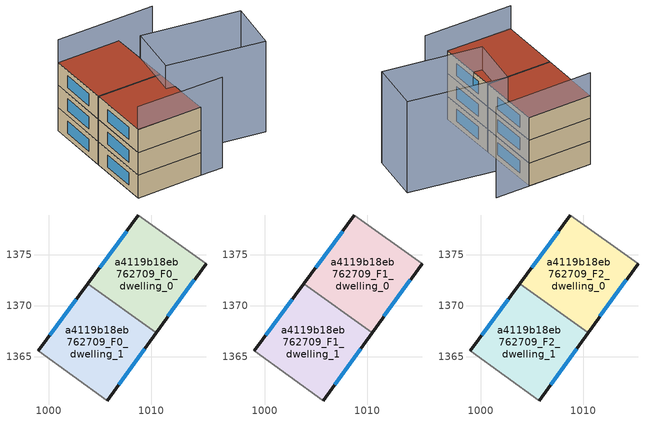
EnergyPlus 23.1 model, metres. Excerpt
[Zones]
a4119b18eb762709_F0_dwelling_0
 floor ground (EU_floor_Construction): 1015.38,1374.11 1010.51,1367.35 1003.83,1372.16 1008.77,1378.83 z0
 wall outside (EU_wall_Construction): 1008.77,1378.83 1003.83,1372.16 / 1010.51,1367.35 1015.38,1374.11 z0:3
 wall adiabatic (EU_wall_Construction): 1015.38,1374.11 1008.77,1378.83 z0:3
 wall to a4119b18eb762709_F0_dwelling_1 (EU_wall_Construction): 1003.83,1372.16 1010.51,1367.35 z0:3
 window (EU_Window_Construction): 1007.61,1377.26 1004.99,1373.73 / 1011.66,1368.94 1014.23,1372.52 z0.7:2.3
a4119b18eb762709_F0_dwelling_1
 floor ground (EU_floor_Construction): 1010.51,1367.35 1005.73,1360.71 998.94,1365.57 1003.83,1372.16 z0
 wall outside (EU_wall_Construction): 1005.73,1360.71 1010.51,1367.35 / 1003.83,1372.16 998.94,1365.57 z0:3
 wall adiabatic (EU_wall_Construction): 998.94,1365.57 1005.73,1360.71 z0:3
 window (EU_Window_Construction): 1006.86,1362.27 1009.39,1365.79 / 1002.68,1370.61 1000.09,1367.12 z0.7:2.3
a4119b18eb762709_F1_dwelling_0
 floor to a4119b18eb762709_F0_dwelling_0 (EU_floor_Construction): 1015.38,1374.11 1010.51,1367.35 1003.83,1372.16 1008.77,1378.83 z3
 wall outside (EU_wall_Construction): 1008.77,1378.83 1003.83,1372.16 / 1010.51,1367.35 1015.38,1374.11 z3:6
 wall adiabatic (EU_wall_Construction): 1015.38,1374.11 1008.77,1378.83 z3:6
 wall to a4119b18eb762709_F1_dwelling_1 (EU_wall_Construction): 1003.83,1372.16 1010.51,1367.35 z3:6
 window (EU_Window_Construction): 1007.61,1377.26 1004.99,1373.73 / 1011.66,1368.94 1014.23,1372.52 z3.7:5.3
a4119b18eb762709_F1_dwelling_1
 floor to a4119b18eb762709_F0_dwelling_1 (EU_floor_Construction): 1010.51,1367.35 1005.73,1360.71 998.94,1365.57 1003.83,1372.16 z3
 wall outside (EU_wall_Construction): 1005.73,1360.71 1010.51,1367.35 / 1003.83,1372.16 998.94,1365.57 z3:6
 wall adiabatic (EU_wall_Construction): 998.94,1365.57 1005.73,1360.71 z3:6
 window (EU_Window_Construction): 1006.86,1362.27 1009.39,1365.79 / 1002.68,1370.61 1000.09,1367.12 z3.7:5.3
a4119b18eb762709_F2_dwelling_0
 floor to a4119b18eb762709_F1_dwelling_0 (EU_floor_Construction): 1015.38,1374.11 1010.51,1367.35 1003.83,1372.16 1008.77,1378.83 z6
 wall outside (EU_wall_Construction): 1008.77,1378.83 1003.83,1372.16 / 1010.51,1367.35 1015.38,1374.11 z6:9
 wall adiabatic (EU_wall_Construction): 1015.38,1374.11 1008.77,1378.83 z6:9
 wall to a4119b18eb762709_F2_dwelling_1 (EU_wall_Construction): 1003.83,1372.16 1010.51,1367.35 z6:9
 window (EU_Window_Construction): 1007.61,1377.26 1004.99,1373.73 / 1011.66,1368.94 1014.23,1372.52 z6.7:8.3
 roof outside (EU_roof_Construction): 1010.51,1367.35 1015.38,1374.11 1008.77,1378.83 1003.83,1372.16 z9
a4119b18eb762709_F2_dwelling_1
 floor to a4119b18eb762709_F1_dwelling_1 (EU_floor_Construction): 1010.51,1367.35 1005.73,1360.71 998.94,1365.57 1003.83,1372.16 z6
 wall outside (EU_wall_Construction): 1005.73,1360.71 1010.51,1367.35 / 1003.83,1372.16 998.94,1365.57 z6:9
 wall adiabatic (EU_wall_Construction): 998.94,1365.57 1005.73,1360.71 z6:9
 window (EU_Window_Construction): 1006.86,1362.27 1009.39,1365.79 / 1002.68,1370.61 1000.09,1367.12 z6.7:8.3
 roof outside (EU_roof_Construction): 1005.73,1360.71 1010.51,1367.35 1003.83,1372.16 998.94,1365.57 z9
shading: 999.03,1365.69 1008.05,1358.99 / 1019,1371.51 1008.77,1378.83 / 1016.71,1357.09 1008.01,1365.71 / 1008.01,1365.71 1012.82,1370.56 / 1012.82,1370.56 1021.52,1361.93 / 1021.52,1361.93 1016.71,1357.09 z0:12
[Building]
EU S2 Campaign: North Axis=0; Terrain=City; Solar Distribution=FullExterior
[Site:Location]
Budapest.Ferenc.Liszt.Intl.AP: Latitude=47.437; Longitude=19.256; Time Zone=1; Elevation=185
[SizingPeriod:WeatherFileDays]
AnnualSizingPeriod: Begin Month=1; Begin Day of Month=1; End Month=12; End Day of Month=31; Day of Week for Start Day=Monday; Use Weather File Daylight Saving Period=No; Use Weather File Rain and Snow Indicators=No
[MATERIAL]
EU_InternalMass_Material: Roughness=MediumRough; Thickness=0.1; Conductivity=1; Density=1800; Specific Heat=900; Thermal Absorptance=0.9; Solar Absorptance=0.7; Visible Absorptance=0.7
[MATERIAL:NOMASS] Roughness=MediumRough; Thermal Absorptance=0.9; Solar Absorptance=0.7; Visible Absorptance=0.7
Name | Thermal Resistance
EU_wall_NoMass | 0.832559
EU_roof_NoMass | 1.39638
EU_floor_NoMass | 0.872794
[WINDOWMATERIAL:SIMPLEGLAZINGSYSTEM]
EU_Window_SimpleGlazing: UFactor=2.79869; Solar Heat Gain Coefficient=0.75; Visible Transmittance=0.75
[CONSTRUCTION]
EU_wall_Construction: EU_wall_NoMass
EU_roof_Construction: EU_roof_NoMass
EU_floor_Construction: EU_floor_NoMass
EU_Window_Construction: EU_Window_SimpleGlazing
EU_InternalMass_Construction: EU_InternalMass_Material
[ZONE] Type=1; Multiplier=1; Ceiling Height=autocalculate; Floor Area=autocalculate; Part of Total Floor Area=Yes
Name | Volume
a4119b18eb762709_F0_dwelling_0; a4119b18eb762709_F1_dwelling_0; a4119b18eb762709_F2_dwelling_0 | 203.902
a4119b18eb762709_F0_dwelling_1 | 203.909
a4119b18eb762709_F1_dwelling_1; a4119b18eb762709_F2_dwelling_1 | 203.91
[INTERNALMASS] Construction=EU_InternalMass_Construction
Name | Zone or ZoneList | Surface Area
a4119b18eb762709_F0_dwelling_0_EU_InternalMass | a4119b18eb762709_F0_dwelling_0 | 67.9673
a4119b18eb762709_F0_dwelling_1_EU_InternalMass | a4119b18eb762709_F0_dwelling_1 | 67.9699
a4119b18eb762709_F1_dwelling_0_EU_InternalMass | a4119b18eb762709_F1_dwelling_0 | 67.9673
a4119b18eb762709_F1_dwelling_1_EU_InternalMass | a4119b18eb762709_F1_dwelling_1 | 67.9699
a4119b18eb762709_F2_dwelling_0_EU_InternalMass | a4119b18eb762709_F2_dwelling_0 | 67.9673
a4119b18eb762709_F2_dwelling_1_EU_InternalMass | a4119b18eb762709_F2_dwelling_1 | 67.9699
[OTHEREQUIPMENT] Fuel Type=Electricity; Design Level Calculation Method=Watts/Area; Power per Zone Floor Area=1; Fraction Latent=0; Fraction Radiant=0; Fraction Lost=0; Carbon Dioxide Generation Rate=0; EndUse Subcategory=EU_Step8_InternalGains
Name | Zone or ZoneList or Space or SpaceList | Schedule
EU_Step8_InternalGain_a4119b18eb762709_F0_dwelling_0_f000 | a4119b18eb762709_F0_dwelling_0 | EU_Step8_GainSchedule_a4119b18eb762709_F0_dwelling_0_f000
EU_Step8_InternalGain_a4119b18eb762709_F0_dwelling_1_f000 | a4119b18eb762709_F0_dwelling_1 | EU_Step8_GainSchedule_a4119b18eb762709_F0_dwelling_1_f000
EU_Step8_InternalGain_a4119b18eb762709_F1_dwelling_0_f000 | a4119b18eb762709_F1_dwelling_0 | EU_Step8_GainSchedule_a4119b18eb762709_F1_dwelling_0_f000
EU_Step8_InternalGain_a4119b18eb762709_F1_dwelling_1_f000 | a4119b18eb762709_F1_dwelling_1 | EU_Step8_GainSchedule_a4119b18eb762709_F1_dwelling_1_f000
EU_Step8_InternalGain_a4119b18eb762709_F2_dwelling_0_f000 | a4119b18eb762709_F2_dwelling_0 | EU_Step8_GainSchedule_a4119b18eb762709_F2_dwelling_0_f000
EU_Step8_InternalGain_a4119b18eb762709_F2_dwelling_1_f000 | a4119b18eb762709_F2_dwelling_1 | EU_Step8_GainSchedule_a4119b18eb762709_F2_dwelling_1_f000
[ZONEVENTILATION:DESIGNFLOWRATE] Schedule=EU_AlwaysOn; Design Flow Rate Calculation Method=AirChanges/Hour; Air Changes per Hour=0.475469; Ventilation Type=Natural; Fan Pressure Rise=0; Fan Total Efficiency=1; Constant Term Coefficient=1; Temperature Term Coefficient=0; Velocity Term Coefficient=0; Velocity Squared Term Coefficient=0; Minimum Indoor Temperature=-100; Maximum Indoor Temperature=100; Delta Temperature=-100; Minimum Outdoor Temperature=-100; Maximum Outdoor Temperature=100; Maximum Wind Speed=40
Name | Zone or ZoneList or Space or SpaceList
EU_ConstantAir_a4119b18eb762709_F0_dwelling_0 | a4119b18eb762709_F0_dwelling_0
EU_ConstantAir_a4119b18eb762709_F0_dwelling_1 | a4119b18eb762709_F0_dwelling_1
EU_ConstantAir_a4119b18eb762709_F1_dwelling_0 | a4119b18eb762709_F1_dwelling_0
EU_ConstantAir_a4119b18eb762709_F1_dwelling_1 | a4119b18eb762709_F1_dwelling_1
EU_ConstantAir_a4119b18eb762709_F2_dwelling_0 | a4119b18eb762709_F2_dwelling_0
EU_ConstantAir_a4119b18eb762709_F2_dwelling_1 | a4119b18eb762709_F2_dwelling_1
[HVACTEMPLATE:THERMOSTAT] Constant Heating Setpoint=20; Constant Cooling Setpoint=50
EU_HeatOnly_a4119b18eb762709_F0_dwelling_0; EU_HeatOnly_a4119b18eb762709_F0_dwelling_1; EU_HeatOnly_a4119b18eb762709_F1_dwelling_0; EU_HeatOnly_a4119b18eb762709_F1_dwelling_1; EU_HeatOnly_a4119b18eb762709_F2_dwelling_0; EU_HeatOnly_a4119b18eb762709_F2_dwelling_1
[HVACTEMPLATE:ZONE:IDEALLOADSAIRSYSTEM] System Availability Schedule=EU_AlwaysOn; Maximum Heating Supply Air Temperature=50; Minimum Cooling Supply Air Temperature=13; Maximum Heating Supply Air Humidity Ratio=0.0156; Minimum Cooling Supply Air Humidity Ratio=0.0077; Heating Limit=NoLimit; Cooling Limit=NoLimit; Heating Availability Schedule=EU_AlwaysOn; Cooling Availability Schedule=EU_CoolingOff; Dehumidification Control Type=ConstantSensibleHeatRatio; Cooling Sensible Heat Ratio=0.7; Dehumidification Setpoint=60; Humidification Control Type=None; Humidification Setpoint=30; Outdoor Air Method=None; Outdoor Air Flow Rate per Person=0.00944; Outdoor Air Flow Rate per Zone Floor Area=0; Outdoor Air Flow Rate per Zone=0; Demand Controlled Ventilation Type=None; Outdoor Air Economizer Type=NoEconomizer; Heat Recovery Type=None; Sensible Heat Recovery Effectiveness=0.7; Latent Heat Recovery Effectiveness=0.65
Name | Template Thermostat
a4119b18eb762709_F0_dwelling_0 | EU_HeatOnly_a4119b18eb762709_F0_dwelling_0
a4119b18eb762709_F0_dwelling_1 | EU_HeatOnly_a4119b18eb762709_F0_dwelling_1
a4119b18eb762709_F1_dwelling_0 | EU_HeatOnly_a4119b18eb762709_F1_dwelling_0
a4119b18eb762709_F1_dwelling_1 | EU_HeatOnly_a4119b18eb762709_F1_dwelling_1
a4119b18eb762709_F2_dwelling_0 | EU_HeatOnly_a4119b18eb762709_F2_dwelling_0
a4119b18eb762709_F2_dwelling_1 | EU_HeatOnly_a4119b18eb762709_F2_dwelling_1
[SIZING:ZONE] Zone Cooling Design Supply Air Temperature Input Method=SupplyAirTemperature; Zone Cooling Design Supply Air Temperature=13; Zone Heating Design Supply Air Temperature Input Method=SupplyAirTemperature; Zone Heating Design Supply Air Temperature=50; Zone Cooling Design Supply Air Humidity Ratio=0.008; Zone Heating Design Supply Air Humidity Ratio=0.008; Cooling Design Air Flow Method=DesignDay; Cooling Design Air Flow Rate=0; Cooling Minimum Air Flow per Zone Floor Area=0.000762; Cooling Minimum Air Flow=0; Cooling Minimum Air Flow Fraction=0.2; Heating Design Air Flow Method=DesignDay; Heating Design Air Flow Rate=0; Heating Maximum Air Flow per Zone Floor Area=0.002032; Heating Maximum Air Flow=0.141576; Heating Maximum Air Flow Fraction=0.3; Account for Dedicated Outdoor Air System=No; Dedicated Outdoor Air System Control Strategy=NeutralSupplyAir; Dedicated Outdoor Air Low Setpoint Temperature for Design=autosize; Dedicated Outdoor Air High Setpoint Temperature for Design=autosize; Zone Load Sizing Method=Sensible Load Only No Latent Load; Zone Latent Cooling Design Supply Air Humidity Ratio Input Method=HumidityRatioDifference; Zone Cooling Design Supply Air Humidity Ratio Difference=0.005; Zone Latent Heating Design Supply Air Humidity Ratio Input Method=HumidityRatioDifference; Zone Humidification Design Supply Air Humidity Ratio Difference=0.005
a4119b18eb762709_F0_dwelling_0; a4119b18eb762709_F0_dwelling_1; a4119b18eb762709_F1_dwelling_0; a4119b18eb762709_F1_dwelling_1; a4119b18eb762709_F2_dwelling_0; a4119b18eb762709_F2_dwelling_1
[SCHEDULE:CONSTANT]
Name | Hourly Value
EU_AlwaysOn | 1
EU_CoolingOff | 0
[SCHEDULE:FILE] Column Number=1; Rows to Skip at Top=0; Number of Hours of Data=8760; Column Separator=Comma; Interpolate to Timestep=No; Minutes per Item=60; Adjust Schedule for Daylight Savings=Yes
Name | File
EU_Step8_GainSchedule_a4119b18eb762709_F0_dwelling_0_f000 | ../../schedules/a4119b18eb762709/a4119b18eb762709_F0_dwelling_0_f000_gain.csv
EU_Step8_GainSchedule_a4119b18eb762709_F0_dwelling_1_f000 | ../../schedules/a4119b18eb762709/a4119b18eb762709_F0_dwelling_1_f000_gain.csv
EU_Step8_GainSchedule_a4119b18eb762709_F1_dwelling_0_f000 | ../../schedules/a4119b18eb762709/a4119b18eb762709_F1_dwelling_0_f000_gain.csv
EU_Step8_GainSchedule_a4119b18eb762709_F1_dwelling_1_f000 | ../../schedules/a4119b18eb762709/a4119b18eb762709_F1_dwelling_1_f000_gain.csv
EU_Step8_GainSchedule_a4119b18eb762709_F2_dwelling_0_f000 | ../../schedules/a4119b18eb762709/a4119b18eb762709_F2_dwelling_0_f000_gain.csv
EU_Step8_GainSchedule_a4119b18eb762709_F2_dwelling_1_f000 | ../../schedules/a4119b18eb762709/a4119b18eb762709_F2_dwelling_1_f000_gain.csv
